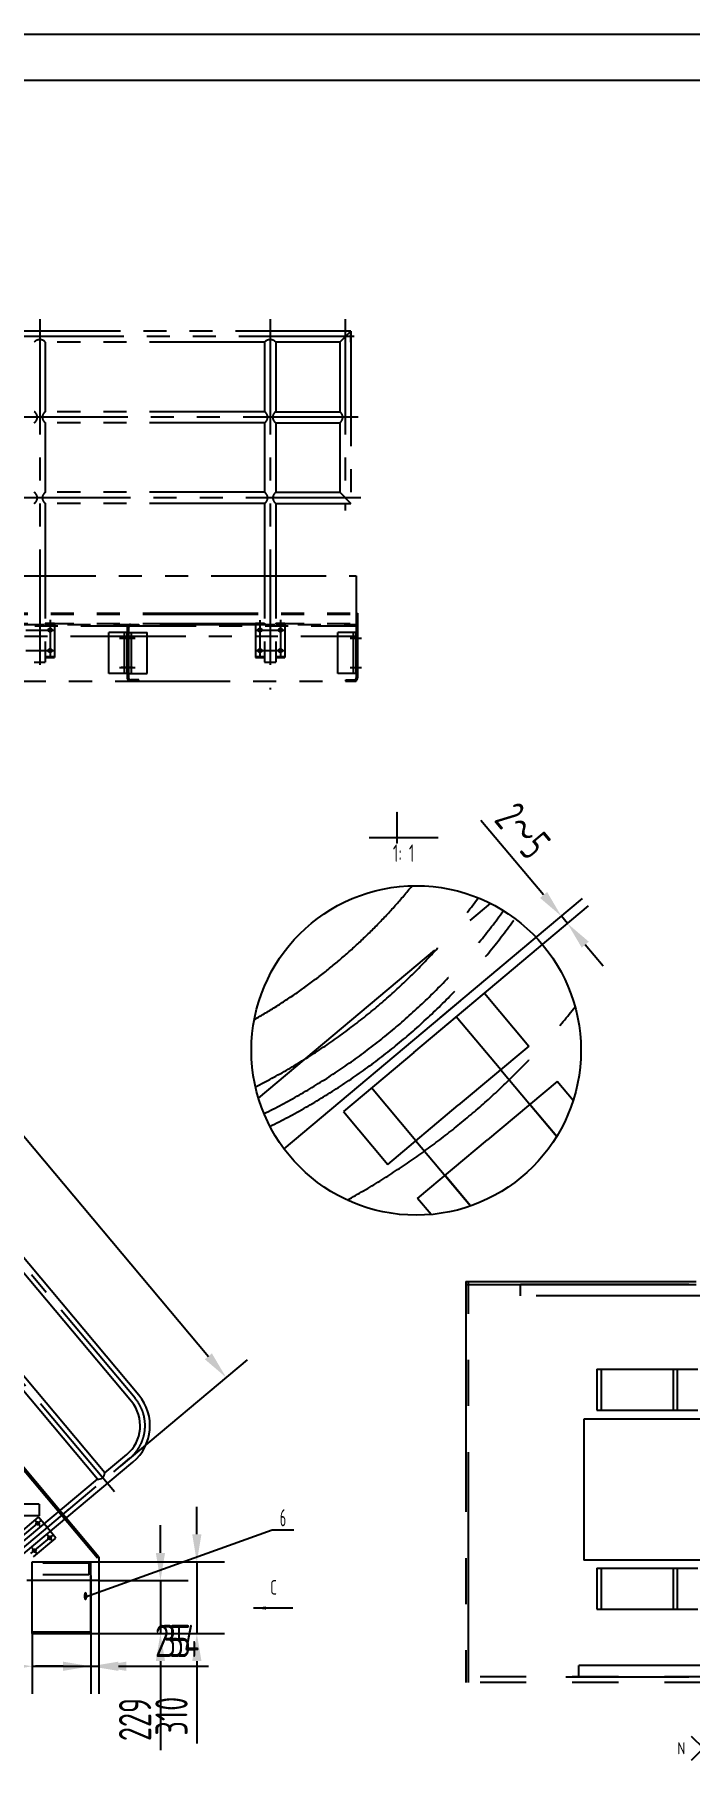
# Model space of a CAD drawing. Header units: millimetres. Extents: x 0 to 16800, y 0 to 11880.
# Drawn here: x 8713 to 11556, y 4388 to 11880 of the extents above; entities that cross this region are included whole.
import ezdxf
from ezdxf.enums import TextEntityAlignment as Align

# ---------------------------------------------------------------- set-up
doc = ezdxf.new("R2010")
doc.units = ezdxf.units.MM
doc.header["$LTSCALE"] = 400
for name, pattern in [('F', [0.75, 0.5, -0.25]), ('G', [2, 1.25, -0.25, 0.25, -0.25]), ('K', [2.5, 1.25, -0.25, 0.25, -0.25, 0.25, -0.25])]:
    doc.linetypes.add(name, pattern=pattern)
for name, color, linetype in [('01', 7, 'Continuous'), ('02', 1, 'Continuous'), ('04', 2, 'F'), ('05', 4, 'G'), ('07', 6, 'K'), ('08', 1, 'Continuous'), ('11', 3, 'Continuous'), ('13', 3, 'Continuous')]:
    doc.layers.add(name, color=color, linetype=linetype)
doc.styles.get("Standard").update_dxf_attribs({"font": 'isocp', "width": 0.707, "bigfont": 'intecad.shx'})
doc.dimstyles.new('INTE', dxfattribs={"dimscale": 40, "dimtxt": 3.5, "dimasz": 3, "dimexe": 3, "dimexo": 0, "dimgap": 1, "dimtad": 1, "dimdec": 3, "dimdsep": 46, "dimtxsty": 'Standard', "dimcen": 0, "dimclrd": 1, "dimclre": 1, "dimclrt": 3, "dimaunit": 1, "dimadec": 0, "dimazin": 0, "dimtfac": 1, "dimtmove": 0, "dimatfit": 0, "dimfxl": 0, "dimarcsym": 0})

# ---------------------------------------------------------------- blocks, each defined once
blk = doc.blocks.new('*D39')
at = {"layer": '08', "color": 1, "lineweight": -2, "ltscale": 2}
for p, q in [((10922.3, 8144.8), (10650.5, 8468.8)), ((10475.2, 7613), (11091.4, 8130)), ((10501.9, 7581.1), (11118.1, 8098.2)), ((11026.2, 8021), (10999.5, 8052.9)), ((11103.3, 7929.1), (11180.5, 7837.2))]:
    blk.add_line(p, q, dxfattribs=at)
at = {"layer": '08', "color": 1, "ltscale": 2}
for points in [[(10937.7, 8157.7), (10907, 8131.9), (10999.5, 8052.9)], [(11118.7, 7942), (11088, 7916.2), (11026.2, 8021)]]:
    blk.add_solid(points, dxfattribs=at)
at = {"layer": 'Defpoints', "color": 0, "ltscale": 2}
for p in [(10999.5, 8052.9), (10475.2, 7613), (10501.9, 7581.1)]:
    blk.add_point(p, dxfattribs=at)
at = {"layer": '08', "color": 3, "ltscale": 2, "insert": (10832.1, 8423.5), "char_height": 140, "attachment_point": 5, "rotation": 310}
blk.add_mtext('2～5', dxfattribs=at)
blk = doc.blocks.new('021321a464fewqrqsaf')
at = {"layer": '07', "color": 6, "linetype": 'K'}
for p, q in [((10180.7, 18304.5), (10180.7, 16779.8)), ((11180.7, 18304.5), (11180.7, 16697.5)), ((11506.7, 18304.5), (11506.7, 17474.2)), ((11544.9, 18229.3), (6918.6, 18229.3)), ((11530.7, 18253.3), (6976.7, 18253.3)), ((11530.7, 18253.3), (11482.7, 18205.3)), ((11530.7, 18205.3), (11530.7, 18253.3)), ((11530.7, 18253.3), (11530.7, 17505.3)), ((11156.7, 18205.3), (10204.7, 18205.3)), ((10204.7, 18205.3), (10204.7, 17903.3)), ((11156.7, 18205.3), (11156.7, 17903.3)), ((11482.7, 18205.3), (11204.7, 18205.3)), ((11204.7, 18205.3), (11204.7, 17903.3)), ((11482.7, 18205.3), (11482.7, 17903.3)), ((11562.9, 17879.3), (6947.1, 17879.3)), ((11156.7, 17903.3), (10204.7, 17903.3)), ((11156.7, 17855.3), (10204.7, 17855.3)), ((10204.7, 17855.3), (10204.7, 17553.3)), ((11156.7, 17855.3), (11156.7, 17553.3)), ((11156.7, 17855.3), (11156.7, 17553.3)), ((11204.7, 17903.3), (11482.7, 17903.3)), ((11204.7, 17855.3), (11204.7, 17553)), ((11204.7, 17855.3), (11482.7, 17855.3)), ((11482.7, 17855.3), (11482.7, 17553.3)), ((11156.7, 17553.3), (10204.7, 17553.3)), ((11205.3, 17553.3), (11482.7, 17553.3)), ((11482.7, 17553.3), (11530.7, 17505.3)), ((11574.7, 17529.3), (6958, 17529.3)), ((11156.7, 17505.3), (10204.7, 17505.3)), ((10204.7, 17505.3), (10204.7, 16816.3)), ((11156.7, 17505.3), (11156.7, 16816.3)), ((11204.7, 17505.7), (11204.7, 16816.3)), ((11205.3, 17505.3), (11530.7, 17505.3)), ((6924.2, 17190.3), (11554.2, 17190.3)), ((11554.2, 17190.3), (11554.2, 16733.1)), ((8628.2, 17029.3), (11554.2, 17029.3)), ((8628.2, 17024.3), (11554.2, 17024.3)), ((10180.7, 17032.9), (10180.7, 16826.6)), ((10180.7, 17009.9), (10180.7, 16822.4)), ((11180.7, 17032.9), (11180.7, 16826.6)), ((11180.7, 17009.9), (11180.7, 16822.4)), ((11554.2, 17038.3), (11554.2, 16747.3)), ((11554.2, 17029.3), (11560.2, 17029.3)), ((11560.2, 17029.3), (11560.2, 16747.3)), ((5701.2, 16979.3), (11554.2, 16979.3)), ((8359.2, 16973.3), (11554.2, 16973.3)), ((8628.2, 16984.3), (11554.2, 16984.3)), ((10120.3, 16955.3), (10238.1, 16955.3)), ((10204.7, 16985.3), (10244.2, 16985.3)), ((10204.7, 16980.3), (10244.2, 16980.3)), ((10205.6, 16985.3), (10205.6, 16980.3)), ((10209.2, 16955.3), (10241.3, 16955.3)), ((10222.2, 16980.3), (10222.2, 16985.3)), ((10225.2, 16999.2), (10225.2, 16833.6)), ((10225.2, 16974.8), (10225.2, 16847.2)), ((10225.2, 16971.4), (10225.2, 16939.3)), ((10244.2, 16985.3), (10244.2, 16836.3)), ((10480.2, 16767.3), (10480.2, 16945.3)), ((10560.2, 16945.3), (10480.2, 16945.3)), ((10548.2, 16767.3), (10548.2, 16945.3)), ((10560.2, 16965.3), (10560.2, 16747.3)), ((10560.2, 16767.3), (10560.2, 16945.3)), ((10566.2, 16965.3), (10566.2, 16747.3)), ((10566.2, 16767.3), (10566.2, 16945.3)), ((10566.2, 16945.3), (10646.2, 16945.3)), ((10574.2, 16979.3), (10611.2, 16979.3)), ((10574.2, 16979.3), (10611.2, 16979.3)), ((10611.2, 16973.3), (10574.2, 16973.3)), ((10578.2, 16767.3), (10578.2, 16945.3)), ((10611.2, 16979.3), (10611.2, 16973.3)), ((10646.2, 16767.3), (10646.2, 16945.3)), ((11117.2, 16985.3), (11117.2, 16836.3)), ((11117.2, 16985.3), (11156.7, 16985.3)), ((11117.2, 16980.3), (11156.7, 16980.3)), ((11120.2, 16955.3), (11152.3, 16955.3)), ((11120.3, 16955.3), (11238.1, 16955.3)), ((11136.2, 16998.1), (11136.2, 16831.5)), ((11136.2, 16974.1), (11136.2, 16848.5)), ((11136.2, 16971.4), (11136.2, 16939.3)), ((11139.2, 16980.3), (11139.2, 16985.3)), ((11155.9, 16985.3), (11155.9, 16980.3)), ((11204.7, 16985.3), (11244.2, 16985.3)), ((11204.7, 16980.3), (11244.2, 16980.3)), ((11205.6, 16985.3), (11205.6, 16980.3)), ((11209.2, 16955.3), (11241.3, 16955.3)), ((11222.2, 16980.3), (11222.2, 16985.3)), ((11225.2, 16999.2), (11225.2, 16833.6)), ((11225.2, 16974.8), (11225.2, 16847.2)), ((11225.2, 16971.4), (11225.2, 16939.3)), ((11244.2, 16985.3), (11244.2, 16836.3)), ((11474.2, 16767.3), (11474.2, 16945.3)), ((11554.2, 16945.3), (11474.2, 16945.3)), ((11542.2, 16767.3), (11542.2, 16945.3)), ((11554.2, 16767.3), (11554.2, 16945.3)), ((8314.2, 16929.3), (11554.2, 16929.3)), ((10120.7, 16866.3), (10236.7, 16866.3)), ((10209.2, 16866.3), (10241.3, 16866.3)), ((10225.2, 16882.4), (10225.2, 16850.3)), ((10526.1, 16920.3), (10594.7, 16920.3)), ((10582.7, 16920.3), (10534, 16920.3)), ((10543.7, 16920.3), (10592.5, 16920.3)), ((10560.2, 16930.8), (10566.2, 16930.8)), ((10560.2, 16909.8), (10566.2, 16909.8)), ((11120.2, 16866.3), (11152.3, 16866.3)), ((11120.7, 16866.3), (11236.7, 16866.3)), ((11136.2, 16882.4), (11136.2, 16850.3)), ((11209.2, 16866.3), (11241.3, 16866.3)), ((11225.2, 16882.4), (11225.2, 16850.3)), ((11527.7, 16920.3), (11576.4, 16920.3)), ((11560.2, 16930.8), (11554.2, 16930.8)), ((11560.2, 16909.8), (11554.2, 16909.8)), ((10156.7, 16816.3), (10204.7, 16816.3)), ((10204.7, 16841.3), (10244.2, 16841.3)), ((10204.7, 16836.3), (10244.2, 16836.3)), ((10205.6, 16841.3), (10205.6, 16836.3)), ((10222.2, 16836.3), (10222.2, 16841.3)), ((10526.1, 16793.3), (10594.7, 16793.3)), ((10582.7, 16793.3), (10534, 16793.3)), ((10543.7, 16793.3), (10592.5, 16793.3)), ((10560.2, 16803.8), (10566.2, 16803.8)), ((11117.2, 16841.3), (11156.7, 16841.3)), ((11117.2, 16836.3), (11156.7, 16836.3)), ((11139.2, 16836.3), (11139.2, 16841.3)), ((11155.9, 16841.3), (11155.9, 16836.3)), ((11156.7, 16816.3), (11204.7, 16816.3)), ((11204.7, 16841.3), (11244.2, 16841.3)), ((11204.7, 16836.3), (11244.2, 16836.3)), ((11205.6, 16841.3), (11205.6, 16836.3)), ((11222.2, 16836.3), (11222.2, 16841.3)), ((11527.7, 16793.3), (11576.4, 16793.3)), ((11560.2, 16803.8), (11554.2, 16803.8)), ((7507.3, 16733.3), (11554.2, 16733.3)), ((10560.2, 16767.3), (10480.2, 16767.3)), ((10560.2, 16782.8), (10566.2, 16782.8)), ((10566.2, 16767.3), (10646.2, 16767.3)), ((10611.2, 16739.3), (10574.2, 16739.3)), ((10574.2, 16733.3), (10611.2, 16733.3)), ((10611.2, 16733.3), (10611.2, 16739.3)), ((11554.2, 16767.3), (11474.2, 16767.3)), ((11509.2, 16739.3), (11546.2, 16739.3)), ((11509.2, 16733.3), (11509.2, 16739.3)), ((11546.2, 16733.3), (11509.2, 16733.3)), ((11560.2, 16782.8), (11554.2, 16782.8))]:
    blk.add_line(p, q, dxfattribs=at)
for centre, radius in [((10225.2, 16955.3), 8), ((10225.2, 16955.3), 8), ((10225.2, 16955.3), 7.94), ((11136.2, 16955.3), 8), ((11136.2, 16955.3), 8), ((11136.2, 16955.3), 7.94), ((11225.2, 16955.3), 8), ((11225.2, 16955.3), 8), ((11225.2, 16955.3), 7.94), ((10225.2, 16866.3), 8), ((10225.2, 16866.3), 8), ((10225.2, 16866.3), 7.94), ((11136.2, 16866.3), 8), ((11136.2, 16866.3), 8), ((11136.2, 16866.3), 7.94), ((11225.2, 16866.3), 8), ((11225.2, 16866.3), 8), ((11225.2, 16866.3), 7.94)]:
    blk.add_circle(centre, radius, dxfattribs=at)
for centre, radius, start, end in [((10180.7, 18183.7), 32.3, 41.97893, 138.02107), ((11180.7, 18183.7), 32.3, 41.97893, 138.02107), ((10141.1, 17879.3), 28.7, 303.17492, 56.82508), ((10220.4, 17879.3), 28.7, 123.15313, 236.84687), ((11141.1, 17879.3), 28.7, 303.17492, 56.82508), ((11220.4, 17879.3), 28.7, 123.17492, 236.82508), ((11467.1, 17879.3), 28.7, 303.17492, 56.82508), ((10141.1, 17529.3), 28.7, 303.17492, 56.82508), ((10220.4, 17529.3), 28.7, 123.17492, 236.82508), ((11141.1, 17529.3), 28.7, 303.17492, 56.82508), ((11221, 17529.3), 28.7, 123.17492, 236.82508), ((10574.2, 16965.3), 14, 90, 180), ((10574.2, 16965.3), 8, 90, 180), ((10574.2, 16747.3), 14, 180, 270), ((10574.2, 16747.3), 8, 180, 270), ((11546.2, 16747.3), 8, 270, 0), ((11546.2, 16747.3), 14, 270, 304.8499), ((11546.2, 16747.3), 14, 304.8499, 0)]:
    blk.add_arc(centre, radius, start, end, dxfattribs=at)
blk = doc.blocks.new('*U38')
at = {"layer": '01'}
blk.add_lwpolyline([(-431.9, -210.8), (-356.9, -285.8), (-431.9, -285.8)], close=True, dxfattribs=at)
blk.add_circle((-289.4, -285.8), 30, dxfattribs=at)
at = {"layer": '02'}
blk.add_lwpolyline([(0, 0, 0, 12, 0), (-37.3, -36.9, 12, 12, 0)], format="xyseb", dxfattribs=at)
for points in [[(-37.3, -36.9), (-289.4, -285.8), (-551.9, -285.8)], [(-604.9, -232.8), (-551.9, -285.8), (-604.9, -338.9)]]:
    blk.add_lwpolyline(points, dxfattribs=at)
at = {"layer": '04'}
blk.add_line((-289.4, -301.6), (-551.9, -301.6), dxfattribs=at)
at = {"layer": '13', "width": 0.707}
blk.add_text('5', height=52.5, dxfattribs=at).set_placement((-511.4, -268.6))
at = {"layer": '13', "width": 1.010989}
blk.add_text('N', height=52.5, dxfattribs=at).set_placement((-664.4, -312.1), (-629.9, -312.1), align=Align.FIT)
blk = doc.blocks.new('15454a64df')
at = {"layer": '01', "color": 7, "linetype": 'Continuous', "ltscale": 1.333333}
for p, q in [((8663.1, 13098.8), (8917.1, 13098.8)), ((8663.1, 12788.8), (8663.1, 13098.8)), ((8917.1, 12788.8), (8917.1, 13098.8)), ((8663.1, 12794.8), (8917.1, 12794.8)), ((8663.1, 12788.8), (8917.1, 12788.8))]:
    blk.add_line(p, q, dxfattribs=at)
blk = doc.blocks.new('*D111')
at = {"layer": '08', "color": 1, "lineweight": -2, "ltscale": 2}
for p, q in [((8702.7, 4939.4), (8702.7, 4676.6)), ((8956.7, 4939.4), (8956.7, 4676.6)), ((8582.7, 4796.6), (8462.7, 4796.6)), ((8702.7, 4796.6), (8956.7, 4796.6)), ((9076.7, 4796.6), (9467.3, 4796.6))]:
    blk.add_line(p, q, dxfattribs=at)
at = {"layer": '08', "color": 1, "ltscale": 2}
for points in [[(8582.7, 4816.6), (8582.7, 4776.6), (8702.7, 4796.6)], [(9076.7, 4816.6), (9076.7, 4776.6), (8956.7, 4796.6)]]:
    blk.add_solid(points, dxfattribs=at)
at = {"layer": 'Defpoints', "color": 0, "ltscale": 2}
for p in [(8702.7, 4939.4), (8956.7, 4939.4), (8956.7, 4796.6)]:
    blk.add_point(p, dxfattribs=at)
at = {"layer": '08', "color": 3, "ltscale": 2, "insert": (9332, 4906.6), "char_height": 140, "attachment_point": 5}
blk.add_mtext('254', dxfattribs=at)
blk = doc.blocks.new('*D112')
at = {"layer": '08', "color": 1, "lineweight": -2, "ltscale": 2}
for p, q in [((9417.3, 5369.4), (9417.3, 5489.4)), ((8956.8, 5249.4), (9537.3, 5249.4)), ((9417.3, 5249.4), (9417.3, 4939.4)), ((8956.8, 4939.4), (9537.3, 4939.4)), ((9417.3, 4819.4), (9417.3, 4461))]:
    blk.add_line(p, q, dxfattribs=at)
at = {"layer": '08', "color": 1, "ltscale": 2}
for points in [[(9397.3, 5369.4), (9437.3, 5369.4), (9417.3, 5249.4)], [(9397.3, 4819.4), (9437.3, 4819.4), (9417.3, 4939.4)]]:
    blk.add_solid(points, dxfattribs=at)
at = {"layer": 'Defpoints', "color": 0, "ltscale": 2}
for p in [(8956.8, 5249.4), (8956.8, 4939.4), (9417.3, 4939.4)]:
    blk.add_point(p, dxfattribs=at)
at = {"layer": '08', "color": 3, "ltscale": 2, "insert": (9307.3, 4580.2), "char_height": 140, "attachment_point": 5, "rotation": 90}
blk.add_mtext('310', dxfattribs=at)
blk = doc.blocks.new('*D113')
at = {"layer": '08', "color": 1, "lineweight": -2, "ltscale": 2}
for p, q in [((9259.3, 5288.5), (9259.3, 5408.5)), ((8991.7, 5168.5), (9379.3, 5168.5)), ((9259.3, 5168.5), (9259.3, 4939.4)), ((8956.8, 4939.4), (9379.3, 4939.4)), ((9259.3, 4819.4), (9259.3, 4431.7))]:
    blk.add_line(p, q, dxfattribs=at)
at = {"layer": '08', "color": 1, "ltscale": 2}
for points in [[(9239.3, 5288.5), (9279.3, 5288.5), (9259.3, 5168.5)], [(9239.3, 4819.4), (9279.3, 4819.4), (9259.3, 4939.4)]]:
    blk.add_solid(points, dxfattribs=at)
at = {"layer": 'Defpoints', "color": 0, "ltscale": 2}
for p in [(8991.7, 5168.5), (8956.8, 4939.4), (9259.3, 4939.4)]:
    blk.add_point(p, dxfattribs=at)
at = {"layer": '08', "color": 3, "ltscale": 2, "insert": (9149.3, 4565.5), "char_height": 140, "attachment_point": 5, "rotation": 90}
blk.add_mtext('229', dxfattribs=at)
blk = doc.blocks.new('*D114')
at = {"layer": '08', "color": 1, "lineweight": -2, "ltscale": 2}
for p, q in [((8956.7, 5190.5), (8956.7, 4676.6)), ((8991.7, 5190.5), (8991.7, 4676.6)), ((8836.7, 4796.6), (8716.7, 4796.6)), ((8956.7, 4796.6), (8991.7, 4796.6)), ((9111.7, 4796.6), (9424.7, 4796.6))]:
    blk.add_line(p, q, dxfattribs=at)
at = {"layer": '08', "color": 1, "ltscale": 2}
for points in [[(8836.7, 4816.6), (8836.7, 4776.6), (8956.7, 4796.6)], [(9111.7, 4816.6), (9111.7, 4776.6), (8991.7, 4796.6)]]:
    blk.add_solid(points, dxfattribs=at)
at = {"layer": 'Defpoints', "color": 0, "ltscale": 2}
for p in [(8956.7, 5190.5), (8991.7, 5190.5), (8991.7, 4796.6)]:
    blk.add_point(p, dxfattribs=at)
at = {"layer": '08', "color": 3, "ltscale": 2, "insert": (9328.2, 4906.6), "char_height": 140, "attachment_point": 5}
blk.add_mtext('35', dxfattribs=at)
blk = doc.blocks.new('*D118')
at = {"layer": '08', "color": 1, "lineweight": -2, "ltscale": 2}
for p, q in [((5349.1, 10123.3), (5897.4, 10583.3)), ((5882.6, 10414.3), (9467.4, 6142)), ((9088.2, 5667.2), (9636.5, 6127.2))]:
    blk.add_line(p, q, dxfattribs=at)
at = {"layer": '08', "color": 1, "ltscale": 2}
for points in [[(5897.9, 10427.1), (5867.3, 10401.4), (5805.4, 10506.2)], [(9482.7, 6154.9), (9452.1, 6129.2), (9544.5, 6050.1)]]:
    blk.add_solid(points, dxfattribs=at)
at = {"layer": 'Defpoints', "color": 0, "ltscale": 2}
for p in [(5349.1, 10123.3), (9544.5, 6050.1), (9088.2, 5667.2)]:
    blk.add_point(p, dxfattribs=at)
at = {"layer": '08', "color": 3, "ltscale": 2, "insert": (7759.3, 8348.9), "char_height": 140, "attachment_point": 5, "rotation": 310}
blk.add_mtext('5817', dxfattribs=at)
blk = doc.blocks.new('123ADF')
for p, q in [((35620.6, 9994.3), (30173.6, 9994.3)), ((35620.6, 9952), (34683.7, 9952)), ((35784.4, 9664.3), (35784.4, 9788.1)), ((35826.7, 9168.1), (35826.7, 9788.1)), ((35784.4, 9664.3), (34683.7, 9664.3)), ((35784.4, 9622), (34683.7, 9622)), ((35784.4, 9168.1), (35784.4, 9622)), ((36047.6, 9409.1), (33083.6, 9409.1)), ((36047.6, 9401.1), (33083.6, 9401.1)), ((36047.6, 9409.1), (36047.6, 9401.1)), ((36047.6, 9409.1), (36125.6, 9343.6)), ((35784.4, 9320.1), (35746.6, 9320.1)), ((35864.6, 9320.1), (35826.7, 9320.1)), ((36125.6, 9343.6), (35924.6, 9104.1))]:
    blk.add_line(p, q)
for radius in [206.2, 163.8]:
    blk.add_arc((35620.6, 9788.1), radius, 0, 90)
at = {"layer": '01', "color": 7, "linetype": 'Continuous'}
for p, q in [((35746.6, 9193.1), (35746.6, 9320.1)), ((35864.6, 9193.1), (35864.6, 9320.1))]:
    blk.add_line(p, q, dxfattribs=at)
for centre in [(35764.6, 9300.1), (35846.6, 9300.1), (35846.6, 9213.1)]:
    blk.add_circle(centre, 7, dxfattribs=at)
at = {"layer": '01'}
blk.add_arc((35764.6, 9643.1), 29, 313.21105, 46.78895, dxfattribs=at)
at = {"layer": '04', "color": 2, "linetype": 'F'}
for p, q in [((35705.5, 9358.9), (35551.2, 9175.1)), ((35743.8, 9326.7), (35589.5, 9142.9)), ((35705.5, 9358.9), (35743.8, 9326.7)), ((36040.5, 9358.9), (35886.2, 9175.1)), ((36078.8, 9326.7), (35924.5, 9142.9)), ((36040.5, 9358.9), (36078.8, 9326.7))]:
    blk.add_line(p, q, dxfattribs=at)
at = {"layer": '04'}
blk.add_line((35826.7, 9320.1), (35784.4, 9320.1), dxfattribs=at)
at = {"layer": '05', "color": 4, "linetype": 'G'}
for p, q in [((35620.6, 9973.1), (30173.6, 9973.1)), ((35805.6, 9096.7), (35805.6, 9788.1)), ((35874.4, 9643.1), (31199.9, 9643.1)), ((35805.6, 9396.3), (35805.6, 9446.9))]:
    blk.add_line(p, q, dxfattribs=at)
at = {"layer": '05', "color": 142, "linetype": 'G'}
for p, q in [((35784.4, 9300.1), (35746.6, 9300.1)), ((35764.6, 9193.1), (35764.6, 9320.1)), ((35826.7, 9300.1), (35864.6, 9300.1)), ((35846.6, 9193.1), (35846.6, 9320.1)), ((35826.7, 9213.1), (35864.6, 9213.1))]:
    blk.add_line(p, q, dxfattribs=at)
at = {"layer": '05', "color": 4, "linetype": 'G'}
blk.add_arc((35620.6, 9788.1), 185, 0, 90, dxfattribs=at)
blk = doc.blocks.new('*U139')
at = {"layer": '01'}
blk.add_lwpolyline([(415, 292), (25, 292)], dxfattribs=at)
at = {"layer": '02'}
blk.add_lwpolyline([(420, 297), (0, 297)], dxfattribs=at)

msp = doc.modelspace()

# ---------------------------------------------------------------- linework, layer by layer
at = {"layer": '01', "ltscale": 2}
for p, q in [((10164.9203, 8394.1194), (10464.9203, 8394.1194)), ((10359.5017, 7461.6026), (10665.7662, 7718.5891)), ((10665.7662, 7718.5891), (10858.6025, 7488.7757)), ((10736.1886, 7386.0583), (10543.3523, 7615.8716)), ((10359.5017, 7461.6026), (10053.2371, 7204.6161)), ((10858.6025, 7488.7757), (10552.3379, 7231.7892)), ((10736.1886, 7386.0583), (10979.2807, 7096.3523)), ((10368.4873, 7077.5202), (10175.651, 7307.3335)), ((10981.5194, 7335.5995), (10678.5488, 7081.377)), ((11050.8891, 7252.9278), (10981.5194, 7335.5995)), ((10053.2371, 7204.6161), (10246.0734, 6974.8028)), ((10246.0734, 6974.8028), (10552.3379, 7231.7892)), ((10979.2807, 7096.3523), (10862.3995, 7235.646)), ((10368.4873, 7077.5202), (10605.6468, 6794.8845)), ((10375.5782, 6827.1545), (10678.5488, 7081.377)), ((10605.6468, 6794.8845), (10494.6982, 6927.1079)), ((10433.893, 6757.6576), (10375.5782, 6827.1545))]:
    msp.add_line(p, q, dxfattribs=at)
at = {"layer": '01', "color": 7, "linetype": 'Continuous', "ltscale": 2}
for p, q in [((11153.6705, 6086.4652), (11591.5297, 6086.4652)), ((11153.6705, 6086.4652), (11153.6705, 5908.4652)), ((11172.0556, 6086.4652), (11172.0556, 5908.4652)), ((11484.3532, 6086.4652), (11484.3532, 5908.4652)), ((11502.7383, 6086.4652), (11502.7383, 5908.4652)), ((11097.6219, 5869.4917), (11097.6219, 5257.4917)), ((12243.9726, 5869.4917), (11097.6219, 5869.4917)), ((11153.6705, 5908.4652), (11591.5297, 5908.4652)), ((12243.9726, 5257.4917), (11097.6219, 5257.4917)), ((11153.6705, 5222.4652), (11591.5297, 5222.4652)), ((11153.6705, 5222.4652), (11153.6705, 5044.4652)), ((11172.0556, 5222.4652), (11172.0556, 5044.4652)), ((11484.3532, 5222.4652), (11484.3532, 5044.4652)), ((11502.7383, 5222.4652), (11502.7383, 5044.4652)), ((11153.6705, 5044.4652), (11591.5297, 5044.4652))]:
    msp.add_line(p, q, dxfattribs=at)
at = {"layer": '02', "ltscale": 2}
for p, q in [((8933.944, 5097.3377), (9744.9088, 5389.0796)), ((9744.9088, 5389.0796), (9837.9088, 5389.0796)), ((9834.0615, 5049.3939), (9663.0615, 5049.3939))]:
    msp.add_line(p, q, dxfattribs=at)
msp.add_lwpolyline([(9717.0615, 5049.3939, 13.5, 0, 0), (9663.0615, 5049.3939, 0, 0, 0)], format="xyseb", dxfattribs=at)
msp.add_circle((10369.423, 7469.9276), 715.1817, dxfattribs=at)
at = {"layer": '07', "color": 6, "linetype": 'K', "ltscale": 2}
for p, q in [((9684.8168, 7263.0479), (10692.0404, 8108.2088)), ((9795.7632, 7042.8452), (10889.632, 7960.7101)), ((10584.463, 6466.4652), (13257.9225, 6466.4652)), ((10584.463, 6466.4652), (10584.463, 4726.5183)), ((10584.463, 6454.4652), (13257.9225, 6454.4652)), ((10596.463, 4726.5183), (10596.463, 6466.4652)), ((13108.0806, 6454.4652), (10822.0806, 6454.4652)), ((10822.0806, 6404.4652), (10822.0806, 6454.4652)), ((11552.3766, 6454.5183), (11018.3766, 6454.5183)), ((11890.9246, 6404.4652), (10822.0806, 6404.4652)), ((11890.9246, 4800.5183), (11076.0806, 4800.5183)), ((11076.0806, 4750.5183), (11076.0806, 4800.5183)), ((12447.1726, 4750.5183), (10584.463, 4750.5183)), ((12447.1726, 4726.5183), (10584.463, 4726.5183)), ((11018.3766, 4750.5183), (11552.3766, 4750.5183))]:
    msp.add_line(p, q, dxfattribs=at)
for radius, start, end in [(2413, 299.58630476, 321.02950331), (2673, 296.58681215, 324.02899592), (2794, 296.19713259, 324.41867548), (2854.96, 296.17177834, 324.44402972), (3294, 298.95701745, 321.65879062)]:
    msp.add_arc((8475.5587, 9702.4713), radius, start, end, dxfattribs=at)

# ---------------------------------------------------------------- block references
at = {"layer": '01', "xscale": 40, "yscale": 40, "zscale": 40}
msp.add_blockref('*U139', (0, 0), dxfattribs=at)
at = {"layer": '01', "ltscale": 2, "rotation": 309.999999999949}
msp.add_blockref('123ADF', (-21386.9766, 26836.3625), dxfattribs=at)
at = {"layer": '02', "ltscale": 2}
msp.add_blockref('*U38', (12167.7726, 4726.5183), dxfattribs=at)
at = {"layer": '04', "ltscale": 2}
for name, p in [('021321a464fewqrqsaf', (-1445.0607, -7660.6005)), ('15454a64df', (39.6073, -7849.2651))]:
    msp.add_blockref(name, p, dxfattribs=at)

# ---------------------------------------------------------------- texts
at = {"layer": '01', "insert": (10271.7693, 8506.7842), "char_height": 140, "width": 5.771838, "attachment_point": 1}
msp.add_mtext('{\\C3;I}', dxfattribs=at)
at = {"layer": '02', "ltscale": 2, "width": 0.605172}
msp.add_text('\\M+5A1F1', height=30, dxfattribs=at).set_placement((8924.944, 5082.3377), (8942.944, 5082.3377), align=Align.FIT)
at = {"layer": '11', "ltscale": 2, "width": 0.707}
msp.add_text('1: 1', height=75, dxfattribs=at).set_placement((10314.9203, 8289.1194), align=Align.CENTER)
at = {"layer": '11', "ltscale": 2, "width": 0.600695}
msp.add_text('6', height=74.2462, dxfattribs=at).set_placement((9778.0378, 5404.0796), (9804.7798, 5404.0796), align=Align.FIT)
at = {"layer": '11', "ltscale": 2, "width": 0.707}
msp.add_text('C', height=63, dxfattribs=at).set_placement((9735.9048, 5088.805), align=Align.BOTTOM_LEFT)

# ---------------------------------------------------------------- dimensions: what is measured, and where the dimension line sits
at = {"layer": '08', "ltscale": 2}
dim = msp.add_aligned_dim(p1=(5349.1358, 10123.3125), p2=(9088.2313, 5667.232), distance=595.6596, dimstyle='INTE', dxfattribs=at)
dim.commit()
dim.dimension.update_dxf_attribs({"geometry": '*D118', "text_midpoint": (7759.2501, 8348.8615)})
dim = msp.add_aligned_dim(p1=(10501.9206, 7581.1062), p2=(10475.1952, 7612.9563), distance=-684.3913, text='2\\M+5A1AB5', dimstyle='INTE', dxfattribs=at)
dim.commit()
dim.dimension.update_dxf_attribs({"geometry": '*D39', "text_midpoint": (10832.1156, 8423.4701)})
dim = msp.add_linear_dim(base=(9417.3224, 4939.4141), p1=(8956.8461, 5249.4141), p2=(8956.8461, 4939.4141), angle=90, dimstyle='INTE', dxfattribs=at)
dim.commit()
dim.dimension.update_dxf_attribs({"geometry": '*D112', "text_midpoint": (9307.3224, 4580.1912)})
dim = msp.add_linear_dim(base=(9259.3404, 4939.4141), p1=(8991.7182, 5168.5175), p2=(8956.8461, 4939.4141), angle=90, dimstyle='INTE', override={"dimgap": 1, "dimdec": 0, "dimzin": 8, "dimpost": '<>', "dimtol": 0, "dimlim": 0, "dimtp": 0, "dimtm": 0, "dimtfac": 0.7}, dxfattribs=at)
dim.commit()
dim.dimension.update_dxf_attribs({"geometry": '*D113', "text_midpoint": (9149.3266, 4565.5322)})
dim = msp.add_linear_dim(base=(8991.7182, 4796.5709), p1=(8956.7225, 5190.5206), p2=(8991.7182, 5190.5074), dimstyle='INTE', override={"dimgap": 1, "dimdec": 0, "dimzin": 8, "dimpost": '<>', "dimtol": 0, "dimlim": 0, "dimtp": 0, "dimtm": 0, "dimtfac": 0.7}, dxfattribs=at)
dim.commit()
dim.dimension.update_dxf_attribs({"geometry": '*D114', "text_midpoint": (9328.2071, 4796.5709), "dimtype": 160})
dim = msp.add_linear_dim(base=(8956.7225, 4796.5867), p1=(8702.7225, 4939.4141), p2=(8956.7225, 4939.4141), dimstyle='INTE', dxfattribs=at)
dim.commit()
dim.dimension.update_dxf_attribs({"geometry": '*D111', "text_midpoint": (9332.0103, 4906.6005)})

doc.saveas('drawing.dxf')
